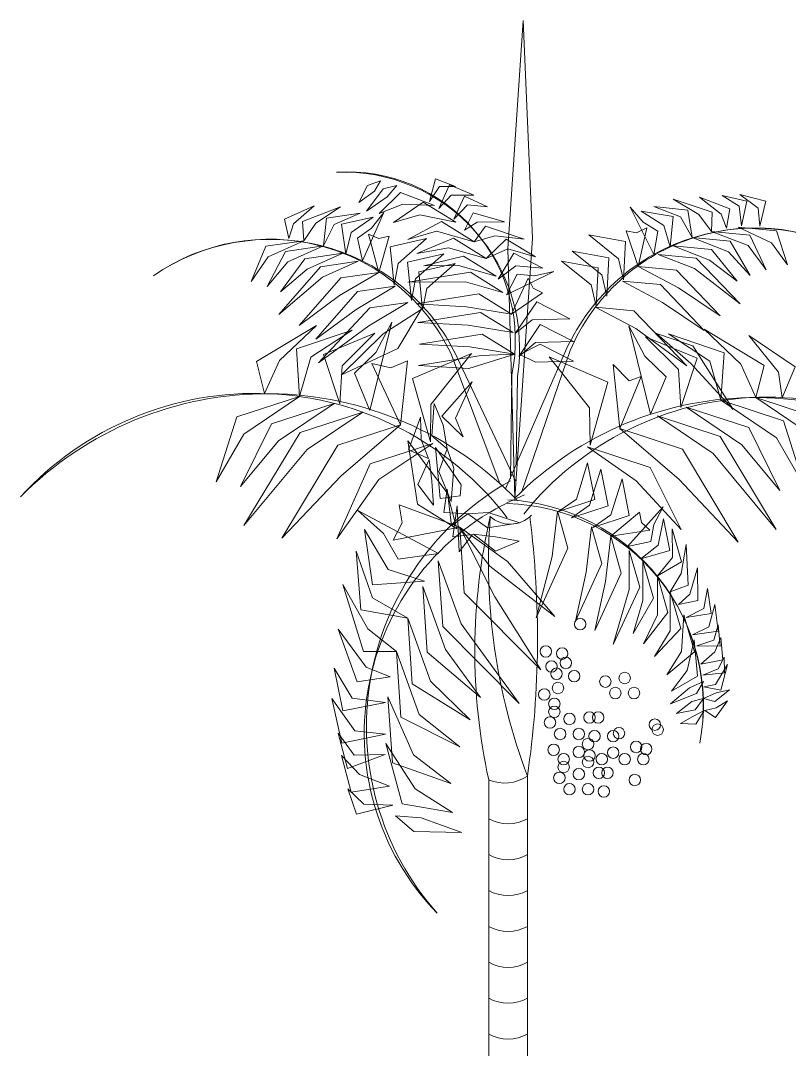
# Model space of a CAD drawing. Header units: millimetres. Extents: x -37049 to 129367, y 25385 to 90033.
# Drawn here: x 13132 to 14267, y 53754 to 55272 of the extents above; entities that cross this region are included whole.
import ezdxf

# ---------------------------------------------------------------- set-up
doc = ezdxf.new("R2010")
doc.units = ezdxf.units.MM
doc.header["$MEASUREMENT"] = 0
doc.layers.add('NCAY', color=3, linetype='Continuous', lineweight=13)

# ---------------------------------------------------------------- blocks, each defined once
blk = doc.blocks.new('A$C332C0D39')
at = {"layer": 'NCAY', "color": 70}
for p, q in [((719, 4039.5), (741.6, 4376)), ((741.6, 4376), (755.2, 4054.9)), ((755.2, 4054.9), (729.5, 3671.6)), ((729.5, 3671.6), (719, 4039.5))]:
    blk.add_line(p, q, dxfattribs=at)
at = {"layer": 'NCAY'}
for p, q in [((707, 3693.2), (634.7, 3885.6)), ((730.7, 3696.3), (639.9, 3888.2)), ((715.5, 3685.4), (805.6, 3891.6)), ((739.6, 3681.6), (810.8, 3889.3))]:
    blk.add_line(p, q, dxfattribs=at)
at = {"layer": 'NCAY', "color": 73}
for p, q in [((722.9, 3699.9), (724.7, 3853.7)), ((731, 3720.8), (733.1, 3851.1))]:
    blk.add_line(p, q, dxfattribs=at)
at = {"layer": 'NCAY', "color": 53}
for p, q in [((690.7, 3256.1), (690.7, 0)), ((747.9, 3261.7), (747.9, 0))]:
    blk.add_line(p, q, dxfattribs=at)
at = {"layer": 'NCAY', "color": 73, "extrusion": (0, 0, -1)}
for centre, major_axis, start_param, end_param in [((481.4, 3904.4), (175.8, 175.8), -0.845882, 0.990969), ((475.9, 3892.2), (-184.2, 184.2), 0.748643, 2.514639), ((825.7, 3485.7), (5.99, 5.99), 3.926991, 10.210176), ((774.9, 3445.5), (-5.99, 5.99), 5.497787, 11.780972), ((799.2, 3442.3), (5.99, 5.99), 3.926991, 10.210176), ((783.3, 3423.2), (5.99, 5.99), 3.926991, 10.210176), ((804.5, 3428.5), (5.99, 5.99), 3.926991, 10.210176), ((790.8, 3412.6), (5.99, 5.99), 3.926991, 10.210176), ((816.9, 3409), (5.99, 5.99), 3.926991, 10.210176), ((891.3, 3406.3), (5.99, 5.99), 3.926991, 10.210176), ((792.9, 3391.5), (5.99, 5.99), 3.926991, 10.210176), ((862.8, 3401), (-5.99, 5.99), 5.497787, 11.780972), ((772.7, 3381.9), (5.99, 5.99), 3.926991, 10.210176), ((877.6, 3384.1), (5.99, 5.99), 3.926991, 10.210176), ((905.1, 3384.1), (5.99, 5.99), 3.926991, 10.210176), ((787.6, 3368.2), (5.99, 5.99), 3.926991, 10.210176), ((787.6, 3356.5), (-5.99, 5.99), 5.497787, 11.780972), ((809.8, 3345.9), (5.99, 5.99), 3.926991, 10.210176), ((839.5, 3348.1), (5.99, 5.99), 3.926991, 10.210176), ((852.2, 3348.1), (5.99, 5.99), 3.926991, 10.210176), ((781.2, 3340.6), (-5.99, 5.99), 5.497787, 11.780972), ((935.8, 3337.5), (5.99, 5.99), 3.926991, 10.210176), ((796, 3323.7), (5.99, 5.99), 3.926991, 10.210176), ((823.6, 3323.7), (5.99, 5.99), 3.926991, 10.210176), ((846.9, 3320.5), (5.99, 5.99), 3.926991, 10.210176), ((874.4, 3320.5), (5.99, 5.99), 3.926991, 10.210176), ((882.9, 3324.8), (5.99, 5.99), 3.926991, 10.210176), ((940, 3330.1), (5.99, 5.99), 3.926991, 10.210176), ((786.5, 3300.4), (-5.99, 5.99), 5.497787, 11.780972), ((837.3, 3308.9), (-5.99, 5.99), 5.497787, 11.780972), ((908.3, 3304.6), (5.99, 5.99), 3.926991, 10.210176), ((923.1, 3301.5), (5.99, 5.99), 3.926991, 10.210176), ((801.3, 3286.6), (5.99, 5.99), 3.926991, 10.210176), ((823.6, 3297.2), (-5.99, 5.99), 5.497787, 11.780972), ((839.5, 3291.9), (5.99, 5.99), 3.926991, 10.210176), ((857.5, 3286.6), (5.99, 5.99), 3.926991, 10.210176), ((874.4, 3296.2), (-5.99, 5.99), 5.497787, 11.780972), ((891.3, 3286.6), (5.99, 5.99), 3.926991, 10.210176), ((918.9, 3286.6), (5.99, 5.99), 3.926991, 10.210176), ((801.3, 3275), (5.99, 5.99), 3.926991, 10.210176), ((837.3, 3282.4), (-5.99, 5.99), 5.497787, 11.780972), ((795, 3259.1), (5.99, 5.99), 3.926991, 10.210176), ((823.6, 3264.4), (5.99, 5.99), 3.926991, 10.210176), ((853.2, 3266.5), (-5.99, 5.99), 5.497787, 11.780972), ((865.9, 3266.5), (-5.99, 5.99), 5.497787, 11.780972), ((906.2, 3255.9), (5.99, 5.99), 3.926991, 10.210176), ((809.8, 3242.2), (5.99, 5.99), 3.926991, 10.210176), ((837.3, 3242.2), (5.99, 5.99), 3.926991, 10.210176), ((860.6, 3239), (-5.99, 5.99), 5.497787, 11.780972)]:
    blk.add_ellipse(centre, major_axis=major_axis, ratio=1, start_param=start_param, end_param=end_param, dxfattribs=at)
at = {"layer": 'NCAY', "extrusion": (0, 0, -1)}
for centre, major_axis, start_param, end_param in [((1084.6, 3772.6), (210.4, 210.4), 4.329893, 6.06092), ((1083.1, 3764.8), (-215.7, 215.7), 5.926479, 7.622311), ((366.8, 3756), (-210.4, 210.4), 0.174521, 1.905548), ((368.8, 3748.2), (-215.7, 215.7), 0.183926, 1.879758), ((1084.7, 3320.3), (353.3, 353.3), 4.706905, 6.30202), ((1101.4, 3360.3), (325.4, 325.4), 4.602858, 6.339597), ((1553.3, 3445.2), (-624.4, 624.4), 5.282036, 5.725534), ((1586.9, 3576.9), (-633.9, 633.9), 5.138395, 5.57332), ((-641.6, 3465.4), (993, 993), 0.657764, 0.930958), ((714.1, 3311.3), (-42.4, 42.4), 3.329233, 4.328795)]:
    blk.add_ellipse(centre, major_axis=major_axis, ratio=1, start_param=start_param, end_param=end_param, dxfattribs=at)
at = {"layer": 'NCAY', "color": 4, "extrusion": (0, 0, -1)}
for centre, major_axis, start_param, end_param in [((346.1, 3357.3), (-331.5, 331.5), 6.238289, 7.98484), ((363.8, 3314.1), (-361.7, 361.7), 6.277318, 7.875764)]:
    blk.add_ellipse(centre, major_axis=major_axis, ratio=1, start_param=start_param, end_param=end_param, dxfattribs=at)
at = {"layer": 'NCAY', "color": 2, "extrusion": (0, 0, -1)}
for centre, major_axis, start_param, end_param in [((925.7, 3334.7), (293.7, 293.7), 3.202052, 4.987666), ((887.1, 3324.4), (268.7, 268.7), 3.154702, 5.110553), ((710, 3366.2), (-210.4, 210.4), 0.814256, 2.545283), ((702.2, 3364.7), (215.7, 215.7), -0.730751, 0.965081)]:
    blk.add_ellipse(centre, major_axis=major_axis, ratio=1, start_param=start_param, end_param=end_param, dxfattribs=at)
at = {"layer": 'NCAY', "color": 64, "extrusion": (0, 0, -1)}
blk.add_ellipse((722.4, 3677.4), major_axis=(-31.2, 31.2), ratio=1, start_param=3.126681, end_param=4.677366, dxfattribs=at)
at = {"layer": 'NCAY', "color": 47, "lineweight": 0, "extrusion": (0, 0, -1)}
for centre, major_axis, start_param, end_param in [((719.3, 3250.3), (41.7, 41.7), 1.849122, 2.863267), ((719.3, 3197.3), (41.7, 41.7), 1.849122, 2.863267), ((719.3, 3144.4), (-41.7, 41.7), 3.419919, 4.434063), ((719.3, 3091.4), (-41.7, 41.7), 3.419919, 4.434063), ((719.3, 3038.5), (-41.7, 41.7), 3.419919, 4.434063), ((719.3, 2985.6), (-41.7, 41.7), 3.419919, 4.434063), ((719.3, 2932.6), (41.7, 41.7), 1.849122, 2.863267)]:
    blk.add_ellipse(centre, major_axis=major_axis, ratio=1, start_param=start_param, end_param=end_param, dxfattribs=at)
at = {"layer": 'NCAY', "color": 73}
for points in [[(531.3, 4139.5), (511.7, 4132.7), (498.9, 4107.7), (522.2, 4124.6)], [(555.4, 4132.7), (535.2, 4128), (510.4, 4094.9), (541, 4115.8)], [(603.2, 4109.2), (618.2, 4131.3), (641.7, 4131.3), (612.2, 4142.6)], [(617.2, 4098.9), (635.1, 4118.6), (669, 4118.5), (632.7, 4133.8)], [(610.7, 4103.3), (560.4, 4122.2), (529, 4091.5), (564.2, 4105.4)], [(639.5, 4083), (659.2, 4104), (689, 4101.5), (654.9, 4116.9)], [(642, 4078.5), (593.9, 4108.3), (550.2, 4078.1), (588.9, 4089.6)], [(654.8, 4066.8), (673.7, 4078.7), (714.2, 4079.4), (667.9, 4092.5)], [(669.4, 4049.8), (621.3, 4079.6), (571.3, 4053.3), (613.9, 4065.5)], [(669.4, 4049.8), (699.6, 4058.4), (743.1, 4053.5), (686, 4072.9)], [(687, 4025.2), (638.9, 4055), (584.8, 4032.6), (631.5, 4040.9)], [(687, 4025.2), (719, 4039.5), (759.6, 4027.6), (716.4, 4053.8)], [(701.7, 3998.8), (653.6, 4028.5), (595.1, 4014.1), (646.2, 4014.5)], [(704.5, 3994.8), (730.7, 4014.3), (770.4, 4010.9), (727.9, 4033)], [(711.8, 3975.1), (663.7, 4004.9), (571.5, 3990.1), (656.3, 3990.8)], [(716.9, 3971.3), (732.8, 4002.2), (758.1, 3999.7), (787, 4005.9)], [(724.5, 3943.2), (770.3, 3974.3), (756.4, 3981.3), (748.8, 3996.2)], [(724.5, 3943.2), (676.3, 3973), (584.2, 3958.2), (658.1, 3953.9)], [(729.9, 3914.3), (754.8, 3934.8), (810.6, 3936.3), (761.5, 3961.2)], [(726.6, 3915.9), (678.5, 3945.6), (586.3, 3930.9), (660.3, 3926.5)], [(735, 3880.7), (759.9, 3901.2), (815.7, 3902.7), (766.7, 3927.6)], [(729, 3883.9), (680.9, 3913.7), (588.7, 3898.9), (662.7, 3894.6)], [(736.8, 3883.7), (759.8, 3872.2), (815.6, 3873.7), (766.6, 3898.6)], [(729.5, 3884), (679.5, 3881.8), (587.3, 3867), (661.3, 3862.7)]]:
    blk.add_3dface(points, dxfattribs=at)
at = {"layer": 'NCAY'}
for points in [[(1041.5, 4069.7), (1033.6, 4090.6), (1001.7, 4115.6), (1046.5, 4098.1)], [(1063.5, 4073.4), (1060.4, 4102.1), (1035.1, 4118), (1071.7, 4109.7)], [(1090.8, 4072.6), (1088.4, 4099.1), (1061.4, 4119.5), (1099.6, 4109.8)], [(395.7, 4054.8), (402.6, 4076.1), (433.3, 4102.6), (389.4, 4082.9)], [(417.9, 4051.1), (435.6, 4077.1), (472, 4101.2), (415.8, 4079.5)], [(934.4, 4031.1), (940.3, 4065.4), (918.6, 4078.6), (899.3, 4101)], [(990.7, 4056), (973.9, 4086.7), (934.3, 4101.8), (984.5, 4096.5)], [(1019.6, 4065), (1000.7, 4090), (963.1, 4112.4), (1020.3, 4093.4)], [(447.1, 4043.6), (462.5, 4075.1), (501.3, 4092), (451.4, 4084.4)], [(480, 4031.4), (487.7, 4063.2), (520.3, 4086.1), (473.5, 4075.7)], [(504.6, 4021.4), (497, 4055.3), (518, 4069.6), (536.2, 4092.9)], [(958.4, 4042.3), (949.3, 4073.7), (915.6, 4095), (962.8, 4086.9)], [(911.3, 4013.3), (893.6, 4065.7), (908.8, 4062.9), (923.9, 4070.2)], [(1058.7, 4071.3), (1115.1, 4066), (1131.7, 4015.5), (1107.8, 4048.1)], [(528.5, 4004.6), (543.7, 4057.9), (528.6, 4054.4), (513.2, 4061)], [(551.1, 3985.9), (557.1, 4017.6), (599, 4054.6), (545.4, 4042.2)], [(889.6, 3993.5), (882.1, 4024.8), (838.5, 4059.8), (892.6, 4050)], [(990.7, 4056), (1047.1, 4050.7), (1076.6, 4000.2), (1044.4, 4035)], [(1019.6, 4065), (1075.9, 4059.6), (1099.9, 4008.5), (1073.3, 4044)], [(417.9, 4051.1), (361.8, 4043.1), (340.3, 3990.9), (365.2, 4027.6)], [(447.1, 4043.6), (391.1, 4035.6), (364, 3983.7), (394.5, 4020.1)], [(963, 4043.8), (1019.4, 4038.5), (1057.2, 3991.6), (1016.7, 4022.8)], [(475.4, 4032.7), (419.3, 4024.7), (383.7, 3976.1), (422.7, 4009.2)], [(576.8, 3963.2), (582.8, 3994.9), (624.7, 4031.9), (571.1, 4019.5)], [(865, 3969.6), (857.5, 4000.9), (813.9, 4035.8), (868, 4026)], [(940.7, 4031.1), (997, 4025.7), (1061.6, 3958.3), (994.4, 4010.1)], [(498.3, 4021), (442.3, 4013), (381, 3942.6), (445.7, 3997.5)], [(593.2, 3949.2), (599.2, 3980.8), (641.1, 4017.8), (587.5, 4005.4)], [(849.3, 3954.7), (841.8, 3986.1), (798.2, 4021), (852.3, 4011.2)], [(911.3, 4013.3), (967.6, 4007.9), (1032.2, 3940.5), (970.6, 3981.7)], [(528.5, 4004.6), (472.5, 3996.6), (411.2, 3926.2), (470.7, 3970.3)], [(887.9, 3991.8), (944.2, 3986.5), (1008.8, 3919.1), (947.2, 3960.3)], [(552.9, 3984.3), (496.9, 3976.3), (435.6, 3905.9), (495.2, 3950)], [(571.5, 3960.3), (515.5, 3952.3), (439.5, 3871), (513.7, 3925.9)], [(591.3, 3949.8), (535.2, 3914), (473.5, 3853.4), (556.8, 3892.2)], [(848.3, 3953.5), (904.6, 3948.1), (983.1, 3866.7), (907.6, 3921.9)], [(929.5, 3795.4), (952.4, 3850.6), (921.2, 3881), (897.3, 3925.9)], [(1085, 3819.9), (1062.9, 3869), (1008.5, 3920.7), (1097.1, 3867.2)], [(974.1, 3805.1), (970.6, 3861.2), (922.3, 3909.6), (998.3, 3878.1)], [(938.4, 3914.5), (992, 3896.2), (1051.5, 3802.2), (988.8, 3870)], [(1033.3, 3815.9), (1016.8, 3873.7), (956.2, 3913.9), (1038.3, 3886.1)], [(1123.5, 3819.5), (1118.2, 3857.6), (1074.3, 3911.5), (1142.7, 3865.1)], [(840.2, 3749.5), (839.6, 3804.8), (779.8, 3879.8), (866.7, 3842.9)], [(884.1, 3774.3), (874.3, 3868.9), (898.1, 3844.4), (915.6, 3851.1)], [(1033.3, 3815.9), (1125.7, 3785.5), (1156.1, 3689.8), (1115.3, 3760.4)], [(1085, 3819.9), (1177.4, 3789.6), (1198.1, 3694.8), (1167, 3764.4)], [(982.3, 3805.9), (1074.7, 3775.6), (1120.3, 3682.8), (1064.3, 3750.4)], [(940, 3793), (1032.4, 3762.7), (1114.9, 3625.4), (1022, 3737.5)], [(884.1, 3774.3), (976.5, 3744), (1059, 3606.7), (971.5, 3699)], [(836.7, 3747.3), (929.1, 3717), (974.8, 3625.4), (908.5, 3697.2)]]:
    blk.add_3dface(points, dxfattribs=at)
at = {"layer": 'NCAY', "color": 4}
for points in [[(515.4, 3800.8), (492.6, 3856.1), (524, 3886.4), (547.9, 3931.2)], [(360, 3825.7), (382.2, 3874.8), (436.8, 3926.3), (348, 3873)], [(411.6, 3821.5), (428.4, 3879.3), (489.1, 3919.4), (406.9, 3891.7)], [(470.9, 3810.6), (474.5, 3866.6), (522.9, 3914.9), (446.8, 3883.6)], [(560.7, 3779.6), (570.8, 3874.1), (546.3, 3863.7), (518.3, 3870.3)], [(604.6, 3754.6), (605.3, 3809.9), (665.3, 3884.8), (578.3, 3848.1)], [(653, 3761.9), (641.7, 3789.6), (666.1, 3843), (621.6, 3792.6)], [(411.6, 3821.5), (319.2, 3791.5), (288.6, 3695.8), (329.5, 3766.2)], [(462.6, 3811.4), (370.2, 3781.3), (324.3, 3688.7), (380.5, 3756.1)], [(629.6, 3744.2), (623.3, 3779.2), (610.3, 3811), (606.7, 3763.5)], [(504.9, 3798.4), (412.4, 3768.4), (329.5, 3631.2), (422.8, 3743.1)], [(560.7, 3779.6), (468.3, 3749.5), (385.4, 3612.4), (473.1, 3704.5)], [(608.1, 3752.4), (515.6, 3722.4), (466.7, 3611.4), (528.7, 3698.9)]]:
    blk.add_3dface(points, dxfattribs=at)
at = {"layer": 'NCAY', "color": 54}
for points in [[(602, 3730.3), (591.3, 3757.8), (590.2, 3790.9), (572.3, 3743)], [(666.9, 3618.1), (637.6, 3614.4), (644.1, 3660.2), (647.3, 3592.4)]]:
    blk.add_3dface(points, dxfattribs=at)
at = {"layer": 'NCAY', "color": 2}
for points in [[(643.9, 3626.4), (629.3, 3679.6), (571.3, 3756), (585.8, 3662.6)], [(648.6, 3675.2), (619, 3671), (612, 3746.5), (650.1, 3691.2)], [(629.6, 3744.2), (616.9, 3711.1), (635.4, 3666.5), (639.2, 3715.7)], [(602.8, 3728.8), (586.2, 3691.7), (609.2, 3661.1), (606.7, 3696.7)], [(793.6, 3651.8), (820.1, 3670.2), (836.6, 3723.6), (847.3, 3669.6)], [(813.1, 3642.6), (839.6, 3661), (856.2, 3714.3), (866.8, 3660.4)], [(844.4, 3628.4), (870.9, 3646.8), (887.4, 3700.2), (898.1, 3646.2)], [(660, 3648.3), (624.6, 3650.5), (629.5, 3684.7), (635.7, 3630.6)], [(648, 3629), (558.7, 3661.6), (562.9, 3635.4), (549.6, 3609.7)], [(895.7, 3600.5), (929.8, 3607.5), (934.2, 3632.5), (948.1, 3658.6)], [(616.4, 3590.1), (557.3, 3581.4), (535.5, 3619.2), (497.8, 3653.3)], [(660, 3648.3), (689.1, 3627.8), (736.8, 3635), (690, 3650.6)], [(792.1, 3652.2), (807.7, 3597.8), (760.6, 3495.1), (784.4, 3585.5)], [(870.7, 3615.4), (913.1, 3651.1), (916, 3635.9), (928.4, 3624.5)], [(646.9, 3629.3), (692.6, 3571.3), (788.3, 3496.9), (718.5, 3578.3)], [(648, 3629), (654.7, 3532), (767.7, 3418.3), (699.6, 3525.8)], [(842.2, 3629.4), (857.8, 3575), (818.7, 3490.3), (834.5, 3562.6)], [(915, 3582.2), (940.9, 3602.1), (948.4, 3641.3), (958.1, 3594.3)], [(596.1, 3549.3), (542.6, 3566.4), (507.5, 3625.1), (519.4, 3543.7)], [(668.5, 3618.5), (700.5, 3593.4), (735.7, 3608.3), (700.6, 3614.5)], [(870.7, 3615.4), (886.3, 3561), (847.2, 3476.3), (863, 3548.7)], [(939.6, 3557.1), (962, 3584), (961.5, 3626.4), (975, 3577.7)], [(958.4, 3533.5), (974.9, 3560.3), (982, 3603.4), (985.1, 3543.2)], [(571.2, 3494.5), (519.2, 3524.7), (495, 3593.3), (501.9, 3506.9)], [(898, 3594.6), (913.6, 3540.2), (874.5, 3455.5), (898.1, 3536.9)], [(616.2, 3579.3), (622.9, 3482.4), (735.8, 3368.7), (649.9, 3486.3)], [(918.1, 3578.4), (933.7, 3524), (903.9, 3471.7), (918.1, 3520.8)], [(970.8, 3514.8), (987.4, 3529.9), (999, 3568.7), (999.1, 3520.5)], [(939.6, 3557.1), (955.2, 3502.7), (919, 3456.7), (939.6, 3499.5)], [(554.6, 3445.3), (512.4, 3478.9), (475.6, 3544.3), (505.8, 3445.3)], [(593.3, 3541.5), (600.1, 3444.5), (678.8, 3377.5), (627, 3448.4)], [(982.3, 3495.7), (1007.9, 3509), (1013.5, 3538.4), (1019.1, 3501.3)], [(958.4, 3533.5), (974, 3479.1), (935.2, 3438.1), (958.5, 3475.9)], [(991.5, 3470), (1015.4, 3481.9), (1024.5, 3514.5), (1029.4, 3475.4)], [(571.2, 3494.5), (577.9, 3397.5), (663.3, 3344.6), (604.9, 3401.4)], [(978.6, 3499.4), (994.2, 3445), (953.4, 3411.1), (975, 3445.2)], [(545.5, 3407.9), (509.9, 3422.4), (468.4, 3478.2), (496.6, 3400.5)], [(997.7, 3453.7), (1023.1, 3462.2), (1029.4, 3484.7), (1032.3, 3453.3)], [(994, 3462.5), (998.6, 3409), (960.6, 3387), (983.5, 3417.2)], [(1003.5, 3426.9), (1024.3, 3445.1), (1033.4, 3465.8), (1036.2, 3433.2)], [(554.6, 3445.3), (561.3, 3348.4), (648.1, 3305), (588.3, 3352.3)], [(1006.6, 3410.5), (1029.5, 3419.9), (1038, 3437), (1038.6, 3413.9)], [(538.3, 3370.4), (489.2, 3376.8), (462.8, 3420.9), (475.5, 3357.8)], [(1008.3, 3393.3), (1025.3, 3396.9), (1043.2, 3426), (1033.4, 3388.2)], [(1007.4, 3401.3), (997.4, 3383.2), (958.8, 3368.2), (987.1, 3392)], [(1007.4, 3376.3), (1026.3, 3384.6), (1045.9, 3388.7), (1024.2, 3371.5)], [(538.4, 3323.4), (493, 3328.6), (459.1, 3375.9), (474.2, 3310)], [(542, 3378.4), (548.8, 3281.4), (634.6, 3250.8), (579.7, 3293.1)], [(1007.4, 3376.3), (995.5, 3359.3), (968, 3353.7), (990.5, 3371.6)], [(1009.7, 3358.4), (1026.4, 3362.2), (1042.8, 3372.4), (1025.5, 3348.2)], [(1008.7, 3358.3), (996.2, 3338.2), (973.9, 3339.3), (991.9, 3349.7)], [(538.1, 3293.4), (492.2, 3292.3), (468.7, 3325), (482.5, 3272.6)], [(538.9, 3309.9), (562.8, 3220.8), (637.1, 3207.7), (582.4, 3243)], [(544.5, 3246.8), (500.2, 3264.1), (473.3, 3292.1), (487.9, 3237.8)], [(549.1, 3218.5), (506.7, 3220.3), (482.9, 3242.9), (495.4, 3205.3)], [(553.3, 3203.2), (580, 3179.9), (651.1, 3178.4), (591.3, 3200.2)]]:
    blk.add_3dface(points, dxfattribs=at)

msp = doc.modelspace()

# ---------------------------------------------------------------- block references
at = {"layer": 'NCAY', "ltscale": 30, "rotation": 359.9999999999985}
msp.add_blockref('A$C332C0D39', (13132.1, 50895.7), dxfattribs=at)

doc.saveas('drawing.dxf')
